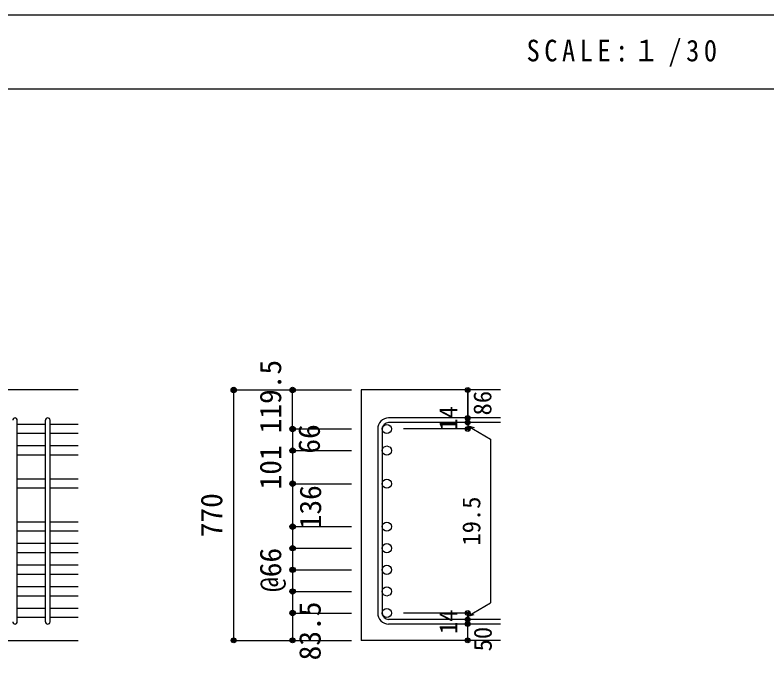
# Model space of a CAD drawing. Units: millimetres at full size, sheet at 1:30. Extents: x -5973 to 5954, y -4195 to 4201.
# Drawn here: x 1359 to 3657, y -1964 to 3 of the extents above; entities that cross this region are included whole.
import ezdxf
from ezdxf.enums import TextEntityAlignment as Align

# ---------------------------------------------------------------- set-up
doc = ezdxf.new("R2010")
doc.units = ezdxf.units.MM
doc.header["$LTSCALE"] = 30
doc.header["$PDMODE"] = 32
doc.header["$PDSIZE"] = 15
for name, color, linetype in [('0-1_躯体線', 2, 'Continuous'), ('0-5_基礎梁筋', 7, 'Continuous'), ('0-6_スタラップ筋', 7, 'Continuous'), ('0-D_寸法', 4, 'Continuous'), ('6-7_文字', 7, 'Continuous'), ('F-0_枠', 6, 'Continuous')]:
    doc.layers.add(name, color=color, linetype=linetype)
doc.styles.add('ＭＳ ゴシック', font='')
doc.styles.get('ＭＳ ゴシック').set_extended_font_data('MS Gothic')

msp = doc.modelspace()

# ---------------------------------------------------------------- linework, layer by layer
at = {"layer": '0-1_躯体線'}
for p, q in [((1552.44, -1142.16), (-47.56, -1142.16)), ((2842.44, -1142.16), (2417.44, -1142.16)), ((2417.44, -1142.16), (2417.44, -1907.16)), ((1152.44, -1907.16), (1552.44, -1907.16)), ((2842.44, -1907.16), (2417.44, -1907.16))]:
    msp.add_line(p, q, dxfattribs=at)
at = {"layer": '0-5_基礎梁筋'}
for p, q in [((1452.44, -1247.36), (1366.44, -1247.36)), ((1552.44, -1247.36), (1466.44, -1247.36)), ((1452.44, -1275.36), (1366.44, -1275.36)), ((1552.44, -1275.36), (1466.44, -1275.36)), ((1452.44, -1313.36), (1366.44, -1313.36)), ((1552.44, -1313.36), (1466.44, -1313.36)), ((1452.44, -1341.36), (1366.44, -1341.36)), ((1552.44, -1341.36), (1466.44, -1341.36)), ((1452.44, -1414.66), (1366.44, -1414.66)), ((1552.44, -1414.66), (1466.44, -1414.66)), ((1452.44, -1442.66), (1366.44, -1442.66)), ((1552.44, -1442.66), (1466.44, -1442.66)), ((1452.44, -1545.66), (1366.44, -1545.66)), ((1552.44, -1545.66), (1466.44, -1545.66)), ((1452.44, -1573.66), (1366.44, -1573.66)), ((1552.44, -1573.66), (1466.44, -1573.66)), ((1452.44, -1611.66), (1366.44, -1611.66)), ((1552.44, -1611.66), (1466.44, -1611.66)), ((1452.44, -1639.66), (1366.44, -1639.66)), ((1552.44, -1639.66), (1466.44, -1639.66)), ((1452.44, -1677.66), (1366.44, -1677.66)), ((1552.44, -1677.66), (1466.44, -1677.66)), ((1452.44, -1705.66), (1366.44, -1705.66)), ((1552.44, -1705.66), (1466.44, -1705.66)), ((1452.44, -1743.66), (1366.44, -1743.66)), ((1552.44, -1743.66), (1466.44, -1743.66)), ((1452.44, -1771.66), (1366.44, -1771.66)), ((1552.44, -1771.66), (1466.44, -1771.66)), ((1452.44, -1809.66), (1366.44, -1809.66)), ((1552.44, -1809.66), (1466.44, -1809.66)), ((1452.44, -1837.66), (1366.44, -1837.66)), ((1552.44, -1837.66), (1466.44, -1837.66))]:
    msp.add_line(p, q, dxfattribs=at)
at = {"layer": '0-5_基礎梁筋', "color": 3}
for centre in [(2495.44, -1261.36), (2495.44, -1327.36), (2495.44, -1428.66), (2495.44, -1559.66), (2495.44, -1625.66), (2495.44, -1691.66), (2495.44, -1757.66), (2495.44, -1823.66)]:
    msp.add_circle(centre, 14, dxfattribs=at)
at = {"layer": '0-5_基礎梁筋'}
for p in [(2027.44, -1142.16), (2027.44, -1907.16)]:
    msp.add_point(p, dxfattribs=at)
at = {"layer": '0-6_スタラップ筋'}
for p, q in [((1366.44, -1850.16), (1366.44, -1234.86)), ((1452.44, -1850.16), (1452.44, -1234.86)), ((1466.44, -1850.16), (1466.44, -1234.86)), ((2842.44, -1227.86), (2500.94, -1227.86)), ((2467.44, -1261.36), (2467.44, -1823.66)), ((2481.44, -1261.36), (2481.44, -1823.66)), ((2842.44, -1241.86), (2500.94, -1241.86)), ((2842.44, -1843.16), (2500.94, -1843.16)), ((2842.44, -1857.16), (2500.94, -1857.16))]:
    msp.add_line(p, q, dxfattribs=at)
for centre, radius, start, end in [((1359.44, -1234.86), 7, 0, 180), ((1459.44, -1234.86), 7, 0, 180), ((2500.94, -1261.36), 33.5, 90, 180), ((2500.94, -1261.36), 19.5, 90, 180), ((2500.94, -1823.66), 33.5, 180, 270), ((2500.94, -1823.66), 19.5, 180, 270), ((1359.44, -1850.16), 7, 180, 0), ((1459.44, -1850.16), 7, 180, 0)]:
    msp.add_arc(centre, radius, start, end, dxfattribs=at)
at = {"layer": '0-D_寸法'}
for p, q in [((2027.44, -1907.16), (2027.44, -1142.16)), ((2207.44, -1261.36), (2207.44, -1142.16)), ((2742.44, -1241.86), (2742.44, -1227.86)), ((2207.44, -1261.36), (2207.44, -1343.13)), ((2207.44, -1261.36), (2387.44, -1261.36)), ((2742.44, -1261.36), (2546.35, -1261.36)), ((2742.44, -1241.86), (2742.44, -1261.36)), ((2742.44, -1251.61), (2812.5, -1292.06)), ((2742.44, -1251.61), (2761.76, -1256.79)), ((2812.5, -1292.06), (2812.5, -1792.96)), ((2207.44, -1327.36), (2387.44, -1327.36)), ((2207.44, -1327.36), (2387.44, -1327.36)), ((2207.44, -1343.13), (2207.44, -1428.66)), ((2207.44, -1428.66), (2387.44, -1428.66)), ((2207.44, -1428.66), (2387.44, -1428.66)), ((2207.44, -1428.66), (2207.44, -1823.66)), ((2207.44, -1559.66), (2387.44, -1559.66)), ((2207.44, -1625.66), (2387.44, -1625.66)), ((2207.44, -1691.66), (2387.44, -1691.66)), ((2207.44, -1757.66), (2387.44, -1757.66)), ((2742.44, -1833.41), (2812.5, -1792.96)), ((2207.44, -1823.66), (2387.44, -1823.66)), ((2207.44, -1823.66), (2207.44, -1907.16)), ((2742.44, -1823.66), (2546.35, -1823.66)), ((2742.44, -1843.16), (2742.44, -1823.66)), ((2742.44, -1833.41), (2761.76, -1828.24)), ((2742.44, -1857.16), (2742.44, -1843.16)), ((2742.44, -1907.16), (2742.44, -1857.16)), ((2027.44, -1907.16), (2207.44, -1907.16)), ((2207.44, -1907.16), (2387.44, -1907.16))]:
    msp.add_line(p, q, dxfattribs=at)
for points in [[(2027.44, -1142.16), (2207.44, -1142.16), (2387.44, -1142.16)], [(2027.44, -1142.16), (2207.44, -1142.16), (2387.44, -1142.16)], [(2742.44, -1227.86), (2742.44, -1142.16), (2742.44, -1227.86)]]:
    msp.add_lwpolyline(points, dxfattribs=at)
for centre, radius in [((2027.44, -1142.16), 8), ((2027.44, -1142.16), 7.2), ((2027.44, -1142.16), 6.4), ((2027.44, -1142.16), 5.6), ((2027.44, -1142.16), 4.8), ((2027.44, -1142.16), 4), ((2027.44, -1142.16), 3.2), ((2027.44, -1142.16), 2.4), ((2027.44, -1142.16), 1.6), ((2027.44, -1142.16), 0.8), ((2207.44, -1142.16), 8), ((2207.44, -1142.16), 7.2), ((2207.44, -1142.16), 6.4), ((2207.44, -1142.16), 5.6), ((2207.44, -1142.16), 4.8), ((2207.44, -1142.16), 4), ((2207.44, -1142.16), 3.2), ((2207.44, -1142.16), 2.4), ((2207.44, -1142.16), 1.6), ((2207.44, -1142.16), 0.8), ((2742.44, -1142.16), 4), ((2742.44, -1142.16), 3.6), ((2742.44, -1142.16), 3.2), ((2742.44, -1142.16), 2.8), ((2742.44, -1142.16), 2.4), ((2742.44, -1142.16), 2), ((2742.44, -1142.16), 1.6), ((2742.44, -1142.16), 1.2), ((2742.44, -1142.16), 0.8), ((2742.44, -1142.16), 0.4), ((2742.44, -1227.86), 4), ((2742.44, -1241.86), 4), ((2742.44, -1227.86), 3.6), ((2742.44, -1241.86), 3.6), ((2742.44, -1227.86), 3.2), ((2742.44, -1241.86), 3.2), ((2742.44, -1227.86), 2.8), ((2742.44, -1241.86), 2.8), ((2742.44, -1227.86), 2.4), ((2742.44, -1241.86), 2.4), ((2742.44, -1227.86), 2), ((2742.44, -1241.86), 2), ((2742.44, -1227.86), 1.6), ((2742.44, -1241.86), 1.6), ((2742.44, -1227.86), 1.2), ((2742.44, -1227.86), 0.8), ((2742.44, -1227.86), 0.4), ((2207.44, -1261.36), 8), ((2207.44, -1261.36), 7.2), ((2207.44, -1261.36), 6.4), ((2207.44, -1261.36), 5.6), ((2207.44, -1261.36), 4.8), ((2207.44, -1261.36), 4), ((2207.44, -1261.36), 3.2), ((2207.44, -1261.36), 2.4), ((2207.44, -1261.36), 1.6), ((2207.44, -1261.36), 0.8), ((2742.44, -1261.36), 4), ((2742.44, -1261.36), 3.6), ((2742.44, -1261.36), 3.2), ((2742.44, -1261.36), 2.8), ((2742.44, -1261.36), 2.4), ((2742.44, -1261.36), 2), ((2742.44, -1261.36), 1.6), ((2742.44, -1241.86), 1.2), ((2742.44, -1261.36), 1.2), ((2742.44, -1241.86), 0.8), ((2742.44, -1261.36), 0.8), ((2742.44, -1241.86), 0.4), ((2742.44, -1261.36), 0.4), ((2207.44, -1327.36), 8), ((2207.44, -1327.36), 7.2), ((2207.44, -1327.36), 6.4), ((2207.44, -1327.36), 5.6), ((2207.44, -1327.36), 4.8), ((2207.44, -1327.36), 4), ((2207.44, -1327.36), 3.2), ((2207.44, -1327.36), 2.4), ((2207.44, -1327.36), 1.6), ((2207.44, -1327.36), 0.8), ((2207.44, -1428.66), 8), ((2207.44, -1428.66), 7.2), ((2207.44, -1428.66), 6.4), ((2207.44, -1428.66), 5.6), ((2207.44, -1428.66), 4.8), ((2207.44, -1428.66), 4), ((2207.44, -1428.66), 3.2), ((2207.44, -1428.66), 2.4), ((2207.44, -1428.66), 1.6), ((2207.44, -1428.66), 0.8), ((2207.44, -1559.66), 8), ((2207.44, -1559.66), 7.2), ((2207.44, -1559.66), 6.4), ((2207.44, -1559.66), 5.6), ((2207.44, -1559.66), 4.8), ((2207.44, -1559.66), 4), ((2207.44, -1559.66), 3.2), ((2207.44, -1559.66), 2.4), ((2207.44, -1559.66), 1.6), ((2207.44, -1559.66), 0.8), ((2207.44, -1625.66), 8), ((2207.44, -1625.66), 7.2), ((2207.44, -1625.66), 6.4), ((2207.44, -1625.66), 5.6), ((2207.44, -1625.66), 4.8), ((2207.44, -1625.66), 4), ((2207.44, -1625.66), 3.2), ((2207.44, -1625.66), 2.4), ((2207.44, -1625.66), 1.6), ((2207.44, -1625.66), 0.8), ((2207.44, -1691.66), 8), ((2207.44, -1691.66), 7.2), ((2207.44, -1691.66), 6.4), ((2207.44, -1691.66), 5.6), ((2207.44, -1691.66), 4.8), ((2207.44, -1691.66), 4), ((2207.44, -1691.66), 3.2), ((2207.44, -1691.66), 2.4), ((2207.44, -1691.66), 1.6), ((2207.44, -1691.66), 0.8), ((2207.44, -1757.66), 8), ((2207.44, -1757.66), 7.2), ((2207.44, -1757.66), 6.4), ((2207.44, -1757.66), 5.6), ((2207.44, -1757.66), 4.8), ((2207.44, -1757.66), 4), ((2207.44, -1757.66), 3.2), ((2207.44, -1757.66), 2.4), ((2207.44, -1757.66), 1.6), ((2207.44, -1757.66), 0.8), ((2207.44, -1823.66), 8), ((2207.44, -1823.66), 7.2), ((2207.44, -1823.66), 6.4), ((2207.44, -1823.66), 5.6), ((2207.44, -1823.66), 4.8), ((2207.44, -1823.66), 4), ((2207.44, -1823.66), 3.2), ((2207.44, -1823.66), 2.4), ((2207.44, -1823.66), 1.6), ((2207.44, -1823.66), 0.8), ((2742.44, -1823.66), 4), ((2742.44, -1823.66), 3.6), ((2742.44, -1823.66), 3.2), ((2742.44, -1823.66), 2.8), ((2742.44, -1823.66), 2.4), ((2742.44, -1823.66), 2), ((2742.44, -1823.66), 1.6), ((2742.44, -1823.66), 1.2), ((2742.44, -1823.66), 0.8), ((2742.44, -1823.66), 0.4), ((2742.44, -1843.16), 4), ((2742.44, -1857.16), 4), ((2742.44, -1843.16), 3.6), ((2742.44, -1857.16), 3.6), ((2742.44, -1843.16), 3.2), ((2742.44, -1857.16), 3.2), ((2742.44, -1843.16), 2.8), ((2742.44, -1857.16), 2.8), ((2742.44, -1843.16), 2.4), ((2742.44, -1857.16), 2.4), ((2742.44, -1843.16), 2), ((2742.44, -1857.16), 2), ((2742.44, -1843.16), 1.6), ((2742.44, -1857.16), 1.6), ((2742.44, -1843.16), 1.2), ((2742.44, -1857.16), 1.2), ((2742.44, -1843.16), 0.8), ((2742.44, -1857.16), 0.8), ((2742.44, -1843.16), 0.4), ((2742.44, -1857.16), 0.4), ((2027.44, -1907.16), 7.2), ((2027.44, -1907.16), 6.4), ((2027.44, -1907.16), 5.6), ((2027.44, -1907.16), 4.8), ((2027.44, -1907.16), 4), ((2027.44, -1907.16), 3.2), ((2027.44, -1907.16), 2.4), ((2027.44, -1907.16), 1.6), ((2027.44, -1907.16), 0.8), ((2207.44, -1907.16), 7.2), ((2207.44, -1907.16), 6.4), ((2207.44, -1907.16), 5.6), ((2207.44, -1907.16), 4.8), ((2207.44, -1907.16), 4), ((2207.44, -1907.16), 3.2), ((2207.44, -1907.16), 2.4), ((2207.44, -1907.16), 1.6), ((2207.44, -1907.16), 0.8), ((2742.44, -1907.16), 4), ((2742.44, -1907.16), 3.6), ((2742.44, -1907.16), 3.2), ((2742.44, -1907.16), 2.8), ((2742.44, -1907.16), 2.4), ((2742.44, -1907.16), 2), ((2742.44, -1907.16), 1.6), ((2742.44, -1907.16), 1.2), ((2742.44, -1907.16), 0.8), ((2742.44, -1907.16), 0.4)]:
    msp.add_circle(centre, radius, dxfattribs=at)
at = {"layer": '0-D_寸法', "color": 7}
for p in [(2027.44, -1142.16), (2207.44, -1142.16), (2742.44, -1142.16), (2742.44, -1227.86), (2742.44, -1241.86), (2207.44, -1261.36), (2207.44, -1261.36), (2742.44, -1261.36), (2207.44, -1327.36), (2207.44, -1327.36), (2207.44, -1428.66), (2207.44, -1428.66), (2207.44, -1559.66), (2207.44, -1559.66), (2207.44, -1559.66), (2207.44, -1625.66), (2207.44, -1625.66), (2207.44, -1625.66), (2207.44, -1691.66), (2207.44, -1691.66), (2207.44, -1691.66), (2207.44, -1757.66), (2207.44, -1757.66), (2207.44, -1757.66), (2207.44, -1823.66), (2207.44, -1823.66), (2207.44, -1823.66), (2742.44, -1823.66), (2742.44, -1823.66), (2742.44, -1843.16), (2742.44, -1857.16), (2027.44, -1907.16), (2207.44, -1907.16), (2742.44, -1907.16)]:
    msp.add_point(p, dxfattribs=at)
at = {"layer": 'F-0_枠', "color": 2}
for p, q in [((3723.6, 2.95), (-5972.88, 2.95)), ((-5972.88, -222.05), (3723.6, -222.05))]:
    msp.add_line(p, q, dxfattribs=at)

# ---------------------------------------------------------------- texts
at = {"layer": '0-D_寸法', "style": 'ＭＳ ゴシック'}
for s, height, p in [('119.5', 65.98, (2192.44, -1274.78)), ('86', 54.99, (2831.33, -1220.02)), ('14', 54.99, (2727.21, -1266.53)), ('66', 65.98, (2310.57, -1336.65)), ('101', 65.98, (2192.5, -1446.05)), ('136', 65.98, (2314.49, -1567.84)), ('770', 65.98, (2012.44, -1592.16)), ('19.5', 54.99, (2797.5, -1617.51)), ('@66', 65.98, (2192.44, -1759.16)), ('83.5', 65.98, (2313.06, -1968.21)), ('14', 54.99, (2727.18, -1887.84)), ('50', 54.99, (2832.44, -1940.66))]:
    msp.add_text(s, height=height, rotation=90, dxfattribs=at).set_placement(p, align=Align.BOTTOM_LEFT)
at = {"layer": '6-7_文字', "color": 2, "insert": (2922.26, -154.55), "char_height": 65.98, "attachment_point": 7, "style": 'ＭＳ ゴシック'}
msp.add_mtext('\\T1.34;\\W0.9;SCALE:１/30', dxfattribs=at)

doc.saveas('drawing.dxf')
